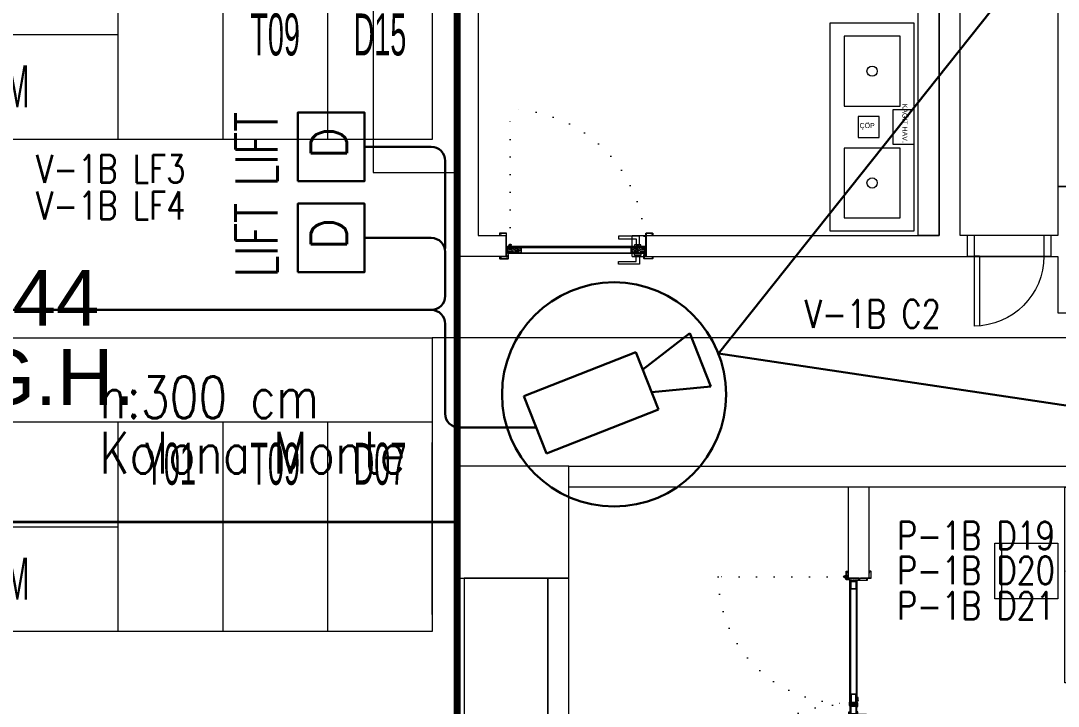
# Model space of a CAD drawing. Header units: metres. Extents: x -13621 to 152406, y -16073 to 22221.
# Drawn here: x 59348 to 60090, y 2308 to 2799 of the extents above; entities that cross this region are included whole.
import ezdxf
from ezdxf.enums import TextEntityAlignment as Align

# ---------------------------------------------------------------- set-up
doc = ezdxf.new("R2010")
doc.units = ezdxf.units.M
doc.header["$LTSCALE"] = 100
doc.header["$MEASUREMENT"] = 0
for name, pattern in [('DOT2', [0.125, 0, -0.125]), ('DOT5', [0.75, 0, -0.75]), ('HIDDEN', [0.375, 0.25, -0.125])]:
    doc.linetypes.add(name, pattern=pattern)
doc.layers.get('0').update_dxf_attribs({"color": 9, "lineweight": 9})
for name, color, linetype, lineweight in [('00', 9, 'Continuous', 9), ('01', 9, 'Continuous', 9), ('05', 9, 'Continuous', 9), ('05S', 9, 'Continuous', 9), ('06B', 9, 'Continuous', 9), ('06C', 9, 'Continuous', 9), ('06C @ 1', 9, 'Continuous', 9), ('06D', 9, 'Continuous', 9), ('09', 9, 'Continuous', 9), ('10', 9, 'Continuous', 9), ('12', 9, 'Continuous', 9), ('20', 9, 'DOT2', 9), ('21_mahal200', 9, 'Continuous', 9), ('Data  Tavan', 170, 'Continuous', 30), ('E-DAHİLİ DOME KAMERA', 7, 'Continuous', 30), ('E-DAHİLİ KAMERA', 7, 'Continuous', 30), ('E-DATA LIFT PRIZI', 7, 'Continuous', 30), ('E-YAZI', 7, 'Continuous', 30), ('TEFRİŞ', 9, 'Continuous', 9), ('YAZI', 7, 'Continuous', 9)]:
    doc.layers.add(name, color=color, linetype=linetype, lineweight=lineweight)
doc.styles.add('Arial', font='arial.ttf', dxfattribs={"height": 2.5})
doc.styles.add('E-YAZI', font='txttw.shx')
doc.styles.add('MuuM_TEXT-STANDART', font='ARIALN.TTF')
doc.dimstyles.new('MuuM_DIM200', dxfattribs={"dimscale": 20, "dimtxt": 2, "dimasz": 1, "dimexe": 1, "dimexo": 1, "dimgap": 1, "dimtad": 1, "dimdec": 1, "dimrnd": 0.5, "dimdsep": 46, "dimtxsty": 'MuuM_TEXT-STANDART', "dimblk": 'ARCHTICK', "dimcen": 0, "dimdle": 0.15, "dimclrd": 256, "dimclre": 256, "dimclrt": 256, "dimadec": 0, "dimazin": 0, "dimtfac": 5, "dimtdec": 1, "dimtix": 1, "dimtmove": 2, "dimatfit": 3, "dimldrblk": 'DOT', "dimfxl": 3, "dimfxlon": 1, "dimtolj": 1, "dimlwd": -1, "dimlwe": -1, "dimarcsym": 0})

# ---------------------------------------------------------------- blocks, each defined once
blk = doc.blocks.new('E-DATA LIFT PRIZI')
at = {"layer": 'E-DATA LIFT PRIZI', "color": 2}
blk.add_line((0, 0), (0, 41.99), dxfattribs=at)
blk.add_lwpolyline([(-24.58, 89.56), (24.58, 89.56), (24.58, 41.99), (-24.58, 41.99)], close=True, dxfattribs=at)
at = {"layer": 'E-DATA LIFT PRIZI', "color": 2, "style": 'E-YAZI', "width": 0.7}
blk.add_text('LIFT', height=30, dxfattribs=at).set_placement((-28.02, 104.21))
at = {"layer": 'E-DATA LIFT PRIZI', "color": 2, "style": 'E-YAZI'}
blk.add_text('D', height=25.6, dxfattribs=at).set_placement((-8.79, 54.59))
blk = doc.blocks.new('100_DAHİLİ DOME KAMERA')
at = {"layer": 'E-DAHİLİ DOME KAMERA', "color": 4}
for p, q in [((-1.936, 0.715), (-1.936, -0.689)), ((0.82, 0.715), (-1.936, 0.715)), ((0.82, -0.689), (0.82, 0.715)), ((0.82, 0.294), (2.131, 0.668)), ((2.131, 0.668), (2.131, -0.643)), ((0.82, -0.268), (2.131, -0.643)), ((-1.936, -0.689), (0.82, -0.689))]:
    blk.add_line(p, q, dxfattribs=at)
at = {"layer": 'E-DAHİLİ DOME KAMERA', "color": 4, "linetype": 'Continuous'}
blk.add_circle((0, 0), 2.566, dxfattribs=at)
at = {"layer": 'E-DAHİLİ KAMERA', "color": 4}
for q in [(13.416, 6.264), (13.416, -6.264)]:
    blk.add_line((2.566, 0), q, dxfattribs=at)
blk = doc.blocks.new('p-kolon_80x80')
blk.add_lwpolyline([(-40, -40), (40, -40), (40, 40), (-40, 40)], close=True)
blk = doc.blocks.new('1.bod.mimari.elk')
at = {"layer": '01'}
blk.add_lwpolyline([(4130, -5950), (4130, -5950), (4130, -5950), (4130, -5400), (4400, -5400), (4400, -5950), (4400, -5950), (4400, -5950), (4440, -5950), (4440, -5350), (4090, -5350), (4090, -5950), (4130, -5950)], dxfattribs=at)
blk.add_blockref('p-kolon_80x80', (3700, -6190), dxfattribs=at)
blk = doc.blocks.new('prf-scr2')
at = {"linetype": 'DOT2', "ltscale": 10}
blk.add_line((0, 0.19), (0, -1.06), dxfattribs=at)
for p, q in [((0.09, -0.24), (-0.09, -0.2)), ((-0.09, -0.24), (0.09, -0.28)), ((0.09, -0.32), (-0.09, -0.28)), ((-0.09, -0.32), (0.09, -0.36)), ((0.09, -0.4), (-0.09, -0.36)), ((-0.09, -0.4), (0.09, -0.44)), ((0.09, -0.48), (-0.09, -0.44)), ((-0.09, -0.48), (0.09, -0.52)), ((0.09, -0.56), (-0.09, -0.52)), ((-0.09, -0.56), (0.09, -0.6)), ((0.09, -0.64), (-0.09, -0.6)), ((-0.09, -0.64), (0.09, -0.68)), ((0.09, -0.72), (-0.09, -0.68)), ((-0.09, -0.72), (0.09, -0.76)), ((0.06, -0.84), (-0.08, -0.76)), ((-0.07, -0.8), (0.06, -0.84)), ((0.09, -0.17), (0, -0.15)), ((0, -0.18), (0.09, -0.2))]:
    blk.add_line(p, q)
blk.add_lwpolyline([(0.23, 0), (-0.23, 0), (-0.23, -0.01), (-0.12, -0.14), (0.12, -0.14), (0.23, -0.01), (0.23, 0)], close=True)
for points in [[(0.23, -0.01), (-0.23, -0.01)], [(-0.09, -0.14), (-0.09, -0.2), (-0.12, -0.22), (-0.12, -0.23), (-0.09, -0.24), (-0.09, -0.28), (-0.12, -0.3), (-0.12, -0.31), (-0.09, -0.32), (-0.09, -0.36), (-0.12, -0.38), (-0.12, -0.39), (-0.09, -0.4), (-0.09, -0.44), (-0.12, -0.46), (-0.12, -0.46), (-0.09, -0.48), (-0.09, -0.52), (-0.12, -0.54), (-0.12, -0.54), (-0.09, -0.56), (-0.09, -0.6), (-0.12, -0.62), (-0.12, -0.62), (-0.09, -0.64), (-0.09, -0.68), (-0.12, -0.69), (-0.12, -0.7), (-0.09, -0.72), (-0.09, -0.73), (-0.08, -0.76), (-0.1, -0.77), (-0.1, -0.78), (-0.07, -0.8), (-0.01, -0.94), (0, -0.95), (0.01, -0.94), (0.08, -0.76), (0.09, -0.76), (0.12, -0.74), (0.12, -0.73), (0.09, -0.72), (0.09, -0.68), (0.12, -0.66), (0.12, -0.66), (0.09, -0.64), (0.09, -0.6), (0.12, -0.58), (0.12, -0.58), (0.09, -0.56), (0.09, -0.52), (0.12, -0.5), (0.12, -0.5), (0.09, -0.48), (0.09, -0.44), (0.12, -0.43), (0.12, -0.42), (0.09, -0.4), (0.09, -0.36), (0.12, -0.35), (0.12, -0.34), (0.09, -0.32), (0.09, -0.28), (0.12, -0.27), (0.12, -0.26), (0.09, -0.24), (0.09, -0.2), (0.12, -0.19), (0.12, -0.18), (0.09, -0.17), (0.09, -0.14)]]:
    blk.add_lwpolyline(points)
blk = doc.blocks.new('gr-p-barel kilitli kapı kolu')
at = {"layer": '05S'}
h = blk.add_hatch(color=256, dxfattribs=at)
h.paths.add_polyline_path([(1.3, 0.8), (-1.3, 0.8), (-1.3, 0.7), (1.3, 0.7)])
h.paths.add_polyline_path([(2.75, 0.7), (-2.75, 0.7), (-2.75, 0), (2.75, 0)])
h.paths.add_polyline_path([(-11.7, 4.9), (-11.7, 6.7), (0.9, 6.7), (0.9, 0.8), (-0.9, 0.8), (-0.9, 4.9)])
at = {"flags": 128}
for points in [[(-0.9, 0.8), (-0.9, 4.9), (-11.7, 4.9), (-11.7, 6.7), (0.9, 6.7), (0.9, 0.8)], [(-0.8, 5), (0.8, 6.6)]]:
    blk.add_lwpolyline(points, dxfattribs=at)
blk.add_lwpolyline([(-2.75, 0), (-2.75, 0.7), (2.75, 0.7), (2.75, 0)])
blk.add_lwpolyline([(-1.3, 0.7), (1.3, 0.7), (1.3, 0.8), (-1.3, 0.8)], close=True)
blk = doc.blocks.new('p-de-02')
at = {"layer": '06C'}
blk.add_lwpolyline([(106.3, -16.61, 1), (106.3, -15.81), (104.3, -15.81), (104.3, -16.61), (106.41, -16.61)], format="xyb", dxfattribs=at)
blk.add_arc((106.3, -16.21), 0.5, 233.1301, 126.8699, dxfattribs=at)
at = {"layer": '09'}
for p, q in [((108.1, -16.71), (108.1, -16.55)), ((108.2, -16.71), (108.2, -16.55)), ((108.3, -16.55), (108.3, -16.71)), ((108.4, -16.71), (108.4, -16.55)), ((108.5, -16.55), (108.5, -16.71)), ((108.6, -16.71), (108.6, -16.55)), ((108.7, -16.55), (108.7, -16.71)), ((108.8, -16.55), (108.8, -16.71)), ((109.3, -21.85), (109.3, -21.7)), ((109.4, -21.7), (109.4, -21.85)), ((109.5, -21.85), (109.5, -21.7)), ((109.6, -21.7), (109.6, -21.85)), ((109.7, -21.85), (109.7, -21.7)), ((109.8, -21.7), (109.8, -21.85)), ((109.9, -21.85), (109.9, -21.7)), ((110, -21.85), (110, -21.7))]:
    blk.add_line(p, q, dxfattribs=at)
at = {"layer": '10'}
for points in [[(14.2, -6.8, -0.414214), (14.3, -6.7), (18.7, -6.7, -0.414214), (18.8, -6.8), (18.8, -14.1), (19, -14.1), (19, -6.8, 0.414214), (18.7, -6.5), (14.3, -6.5, 0.414214), (14, -6.8), (14, -7.7, 0.414214), (14.3, -8), (15.4, -8), (15.4, -7.8), (14.3, -7.8, -0.414214), (14.2, -7.7)], [(203.4, -6.8, 0.414214), (203.3, -6.7), (198.9, -6.7, 0.414214), (198.8, -6.8), (198.8, -14.1), (198.6, -14.1), (198.6, -6.8, -0.414214), (198.9, -6.5), (203.3, -6.5, -0.414214), (203.6, -6.8), (203.6, -7.7, -0.414214), (203.3, -8), (202.2, -8), (202.2, -7.8), (203.3, -7.8, 0.414214), (203.4, -7.7)], [(19, -9.7, -0.414214), (19.3, -9.4), (20.3, -9.4, -0.414214), (20.6, -9.7), (20.6, -16.1, -0.414214), (20.3, -16.4, -0.414214), (20, -16.1), (20, -15.2), (19, -15.2), (19, -24.2, -0.414214), (18.7, -24.5), (14.3, -24.5, -0.414214), (14, -24.2), (14, -23.3, -0.414214), (14.3, -23), (15.4, -23), (15.4, -23.2), (14.3, -23.2, 0.414214), (14.2, -23.3), (14.2, -24.2, 0.414214), (14.3, -24.3), (18.7, -24.3, 0.414214), (18.8, -24.2), (18.8, -15), (20.2, -15), (20.2, -16.1, 0.414214), (20.3, -16.2, 0.414214), (20.4, -16.1), (20.4, -9.7, 0.414214), (20.3, -9.6), (19.3, -9.6, 0.414214), (19.2, -9.7), (19.2, -10.6), (19, -10.6)], [(198.6, -9.7, 0.414214), (198.3, -9.4), (197.3, -9.4, 0.414214), (197, -9.7), (197, -16.1, 0.414214), (197.3, -16.4, 0.414214), (197.6, -16.1), (197.6, -15.2), (198.6, -15.2), (198.6, -24.2, 0.414214), (198.9, -24.5), (203.3, -24.5, 0.414214), (203.6, -24.2), (203.6, -23.3, 0.414214), (203.3, -23), (202.2, -23), (202.2, -23.2), (203.3, -23.2, -0.414214), (203.4, -23.3), (203.4, -24.2, -0.414214), (203.3, -24.3), (198.9, -24.3, -0.414214), (198.8, -24.2), (198.8, -15), (197.4, -15), (197.4, -16.1, -0.414214), (197.3, -16.2, -0.414214), (197.2, -16.1), (197.2, -9.7, -0.414214), (197.3, -9.6), (198.3, -9.6, -0.414214), (198.4, -9.7), (198.4, -10.6), (198.6, -10.6)], [(18.42, -25.01), (19.8, -24.37), (19.8, -21.5), (20, -21.5), (20, -24.5), (18.53, -25.18, -14.796002)], [(199.18, -25.01), (197.8, -24.37), (197.8, -21.5), (197.6, -21.5), (197.6, -24.5), (199.07, -25.18, 14.796002)]]:
    blk.add_lwpolyline(points, format="xyb", close=True, dxfattribs=at)
for points in [[(108.2, -20.05), (108.2, -18.05), (108.5, -18.05), (108.5, -17.01), (20.3, -17.01), (20.3, -18.05), (20.6, -18.05), (20.6, -20.05), (20.3, -20.05), (20.3, -18.35), (20, -18.35), (20, -16.71), (108.8, -16.71), (108.8, -18.35), (108.5, -18.35), (108.5, -20.05)], [(108.2, -18.05), (108.2, -20.05), (108.8, -20.05), (108.8, -21.7), (20, -21.7), (20, -20.05), (20.6, -20.05), (20.6, -18.05), (20.9, -18.05), (20.9, -20.35), (20.3, -20.35), (20.3, -21.4), (108.5, -21.4), (108.5, -20.35), (107.9, -20.35), (107.9, -18.05), (108.2, -18.05)], [(109.9, -20.05), (109.9, -18.05), (109.6, -18.05), (109.6, -17.01), (197.3, -17.01), (197.3, -18.05), (197, -18.05), (197, -20.05), (197.3, -20.05), (197.3, -18.35), (197.6, -18.35), (197.6, -16.71), (109.3, -16.71), (109.3, -18.35), (109.6, -18.35), (109.6, -20.05)], [(109.9, -18.05), (109.9, -20.05), (109.3, -20.05), (109.3, -21.7), (197.6, -21.7), (197.6, -20.05), (197, -20.05), (197, -18.05), (196.7, -18.05), (196.7, -20.35), (197.3, -20.35), (197.3, -21.4), (109.6, -21.4), (109.6, -20.35), (110.2, -20.35), (110.2, -18.05), (109.9, -18.05)]]:
    blk.add_lwpolyline(points, dxfattribs=at)
for points in [[(20.9, -17.2), (26.9, -17.2), (26.9, -21.2), (20.9, -21.2)], [(21.2, -17.5), (26.6, -17.5), (26.6, -20.9), (21.2, -20.9)], [(107.9, -17.2), (101.9, -17.2), (101.9, -21.2), (107.9, -21.2)], [(107.6, -17.5), (102.2, -17.5), (102.2, -20.9), (107.6, -20.9)], [(108.1, -22.35), (110, -22.35), (110, -21.85), (108.1, -21.85), (107.5, -21.85), (107.5, -22.35)], [(110, -16.05), (108.1, -16.05), (108.1, -16.55), (110.6, -16.55), (110.6, -16.55), (110.6, -16.05)], [(110.2, -17.2), (116.2, -17.2), (116.2, -21.2), (110.2, -21.2)], [(110.5, -17.5), (115.9, -17.5), (115.9, -20.9), (110.5, -20.9)], [(196.7, -17.2), (192.7, -17.2), (192.7, -21.2), (196.7, -21.2)], [(196.4, -17.5), (193, -17.5), (193, -20.9), (196.4, -20.9)]]:
    blk.add_lwpolyline(points, close=True, dxfattribs=at)
for centre in [(17.85, -25.5), (199.75, -25.5)]:
    blk.add_circle(centre, 0.55, dxfattribs=at)
at = {"layer": '20'}
for p, q in [((17.85, -25.5), (17.85, -116.03)), ((199.75, -25.5), (199.75, -116.03))]:
    blk.add_line(p, q, dxfattribs=at)
at = {"layer": '20', "linetype": 'HIDDEN'}
for points in [[(18.6, -24.3), (18.6, -23), (17.1, -23), (17.1, -24.3)], [(18.4, -24.99), (18.4, -23.2), (17.3, -23.2), (17.3, -24.99)], [(199, -24.3), (199, -23), (200.5, -23), (200.5, -24.3)], [(199.2, -24.99), (199.2, -23.2), (200.3, -23.2), (200.3, -24.99)]]:
    blk.add_lwpolyline(points, dxfattribs=at)
at = {"layer": '20'}
for centre, start, end in [((17.85, -25.5), 270, 2.4057), ((199.75, -25.5), 177.5943, 270)]:
    blk.add_arc(centre, 90.53, start, end, dxfattribs=at)
at = {"layer": '06B', "xscale": -1}
blk.add_blockref('gr-p-barel kilitli kapı kolu', (117.3, -16.69), dxfattribs=at)
at = {"layer": '06B', "rotation": 180}
blk.add_blockref('gr-p-barel kilitli kapı kolu', (117.3, -21.71), dxfattribs=at)
at = {"layer": '10', "xscale": -1, "rotation": 90}
for p in [(20.3, -19.2), (109.6, -19.2)]:
    blk.add_blockref('prf-scr2', p, dxfattribs=at)
at = {"layer": '10', "rotation": 270}
for p in [(108.5, -19.2), (197.3, -19.2)]:
    blk.add_blockref('prf-scr2', p, dxfattribs=at)
blk = doc.blocks.new('p-birim')
blk.add_lwpolyline([(0, 0), (1, 0), (1, 1), (0, 1)], close=True)
blk = doc.blocks.new('p-işyeri')
at = {"color": 0, "const_width": 2}
blk.add_lwpolyline([(200, 0), (200, 700), (-200, 700), (-200, 0)], close=True, dxfattribs=at)
blk = doc.blocks.new('p-kapı kolu')
for points in [[(2.2, 0), (2.2, -1.25), (-2.2, -1.25), (-2.2, 0), (2.2, 0)], [(1.225, -1.25), (1.225, -7.5), (-13.775, -7.5), (-13.775, -5.625), (-1.025, -5.625), (-1.025, -5.625), (-1.025, -1.25), (1.225, -1.25)]]:
    blk.add_lwpolyline(points)
blk = doc.blocks.new('K-AH-01')
at = {"layer": '09'}
h = blk.add_hatch(dxfattribs=at)
h.set_pattern_fill('LOGEND', color=256, scale=10, style=0)
h.set_pattern_definition([(7e-15, (-3944.073, -2726.897), (10, 10), [3, -7]), (7e-15, (-3944.073, -2726.397), (10, 10), [3, -7]), (7e-15, (-3943.573, -2725.397), (10, 10), [2, -8]), (7e-15, (-3943.073, -2724.397), (10, 10), [1.5, -8.5]), (7e-15, (-3943.073, -2723.397), (10, 10), [1, -9]), (7e-15, (-3945.573, -2722.397), (10, 10), [0.5, -2.5, 0.5, -6.5]), (7e-15, (-3944.073, -2721.897), (10, 10), [0.5, -4, 1.5, -4]), (7e-15, (-3942.073, -2721.397), (10, 10), [0.5, -0.5, 0.5, -8.5]), (7e-15, (-3942.573, -2720.897), (10, 10), [0.5, -9.5]), (7e-15, (-3943.073, -2719.897), (10, 10), [1.5, -8.5]), (7e-15, (-3943.073, -2718.897), (10, 10), [2, -8]), (7e-15, (-3943.573, -2717.897), (10, 10), [2.5, -3, 0.5, -4]), (90, (-3947.573, -2723.897), (-10, 10), [0.5, -1, 2.5, -6]), (90, (-3947.073, -2722.897), (-10, 10), [0.5, -0.5, 1.5, -7.5]), (90, (-3946.573, -2718.897), (-10, 10), [1, -9]), (90, (-3946.073, -2722.897), (-10, 10), [2, -3, 0.5, -4.5]), (90, (-3945.573, -2717.397), (-10, 10), [0.5, -9.5]), (90, (-3945.073, -2722.397), (-10, 10), [1.5, -8.5]), (90, (-3944.073, -2721.897), (-10, 10), [1, -9]), (90, (-3943.073, -2721.897), (-10, 10), [0.5, -1.5, 1.5, -6.5]), (90, (-3942.573, -2721.397), (-10, 10), [0.5, -9.5]), (90, (-3942.073, -2723.397), (-10, 10), [1.4, -8.6]), (90, (-3941.573, -2725.397), (-10, 10), [1, -9]), (90, (-3940.573, -2721.397), (-10, 10), [0.5, -9.5]), (90, (-3939.573, -2721.897), (-10, 10), [1.5, -8.5]), (90, (-3938.573, -2721.897), (-10, 10), [1.5, -8.5]), (45, (-3940.073, -2725.8966), (1e-15, 10), [0.7071, -0.7071, 0.7071, -12.020836]), (45, (-3942.073, -2723.3966), (1e-15, 10), [1.4142, -12.727936]), (45, (-3946.073, -2718.3966), (1e-15, 10), [1.4142, -12.727936]), (45, (-3944.073, -2720.8966), (1e-15, 10), [1.4142, -12.727936]), (45, (-3943.573, -2722.8966), (1e-15, 10), [1.4142, -12.727936]), (45, (-3940.573, -2724.8966), (1e-15, 10), [1.4142, -12.727936]), (45, (-3941.573, -2724.3966), (1e-15, 10), [2.12132, -12.020816]), (45, (-3944.573, -2719.8966), (1e-15, 10), [0.7071, -13.435036]), (45, (-3945.073, -2718.8966), (1e-15, 10), [0.7071, -13.435036]), (45, (-3941.073, -2718.8966), (1e-15, 10), [0.7071, -13.435036]), (45, (-3945.073, -2723.8966), (1e-15, 10), [0.7071, -13.435036]), (45, (-3939.573, -2720.3966), (1e-15, 10), [0.7071, -13.435036]), (45, (-3943.073, -2721.3966), (1e-15, 10), [0.7071, -13.435036]), (45, (-3942.073, -2720.3966), (1e-15, 10), [0.7071, -13.435036]), (135, (-3942.573, -2722.3966), (-10, 1e-15), [0.7071, -0.7071, 2.12132, -10.606616]), (135, (-3941.073, -2722.3966), (-10, 1e-15), [0.7071, -13.435036]), (135, (-3941.073, -2725.8966), (-10, 1e-15), [0.7071, -13.435036]), (135, (-3943.073, -2723.3966), (-10, 1e-15), [0.7071, -13.435036]), (135, (-3941.573, -2721.3966), (-10, 1e-15), [0.7071, -13.435036]), (135, (-3944.073, -2723.8966), (-10, 1e-15), [0.7071, -13.435036]), (135, (-3940.073, -2723.8966), (-10, 1e-15), [0.7071, -13.435036]), (135, (-3947.073, -2726.8966), (-10, 1e-15), [0.7071, -13.435036]), (135, (-3946.573, -2726.3966), (-10, 1e-15), [1.4142, -12.727936]), (135, (-3946.073, -2725.8966), (-10, 1e-15), [1.4142, -12.727936]), (135, (-3945.073, -2725.8966), (-10, 1e-15), [1.4142, -12.727936]), (135, (-3944.573, -2724.8966), (-10, 1e-15), [1.4142, -12.727936]), (135, (-3940.573, -2720.8966), (-10, 1e-15), [1.4142, -12.727936]), (135, (-3938.573, -2725.8966), (-10, 1e-15), [1.4142, -12.727936]), (135, (-3938.073, -2717.8966), (-10, 1e-15), [1.4142, -12.727936]), (135, (-3938.073, -2718.8966), (-10, 1e-15), [1.4142, -12.727936]), (135, (-3939.073, -2719.3966), (-10, 1e-15), [1.4142, -12.727936]), (135, (-3946.073, -2719.3966), (-10, 1e-15), [2.12132, -12.020816]), (135, (-3939.573, -2720.3966), (-10, 1e-15), [2.12132, -12.020816]), (26.56505, (-3945.0727, -2717.3966), (10, 4e-09), [1.118, -21.24268]), (26.56505, (-3945.0727, -2722.3966), (10, 4e-09), [1.118, -21.24268]), (26.56505, (-3944.0727, -2719.3966), (10, 4e-09), [1.118, -21.24268]), (26.56505, (-3941.0727, -2726.3966), (10, 4e-09), [1.118, -21.24268]), (26.56505, (-3941.5727, -2725.3966), (10, 4e-09), [1.118, -21.24268]), (26.56505, (-3944.5727, -2723.3966), (10, 4e-09), [1.118, -21.24268]), (26.56505, (-3944.5727, -2718.3966), (10, 4e-09), [1.118, -21.24268]), (26.56505, (-3941.5727, -2721.3966), (10, 4e-09), [2.236, -20.12468]), (63.43495, (-3941.5727, -2719.8966), (5e-10, 10), [1.118, -21.24268]), (63.43495, (-3940.0727, -2722.8966), (5e-10, 10), [1.118, -21.24268]), (63.43495, (-3945.0727, -2720.8966), (5e-10, 10), [1.118, -21.24268]), (63.43495, (-3947.0727, -2720.3966), (5e-10, 10), [1.118, -21.24268]), (63.43495, (-3941.0727, -2722.3966), (5e-10, 10), [1.118, -21.24268]), (63.43495, (-3942.0727, -2722.3966), (5e-10, 10), [1.118, -21.24268]), (63.43495, (-3946.0727, -2720.8966), (5e-10, 10), [2.236, -20.12468]), (63.43495, (-3938.5727, -2724.3966), (5e-10, 10), [2.236, -20.12468]), (63.43495, (-3939.5727, -2723.8966), (5e-10, 10), [2.236, -20.12468]), (116.56505, (-3947.5727, -2725.3966), (-4e-09, 10), [1.118, -21.24268]), (116.56505, (-3947.5727, -2719.8966), (-4e-09, 10), [1.118, -21.24268]), (116.56505, (-3945.5727, -2726.8966), (-4e-09, 10), [1.118, -21.24268]), (116.56505, (-3946.5727, -2717.8966), (-4e-09, 10), [1.118, -21.24268]), (116.56505, (-3945.5727, -2723.8966), (-4e-09, 10), [1.118, -21.24268]), (116.56505, (-3943.5727, -2722.8966), (-4e-09, 10), [1.118, -21.24268]), (116.56505, (-3942.5727, -2720.8966), (-4e-09, 10), [1.118, -21.24268]), (116.56505, (-3947.0727, -2724.8966), (3.2e-06, 10.0000016), [1.118, -21.24268]), (116.56505, (-3944.5727, -2723.3966), (-4e-09, 10), [1.118, -21.24268]), (116.56505, (-3941.5727, -2724.3966), (-4e-09, 10), [1.118, -21.24268]), (116.56505, (-3940.5727, -2723.3966), (-4e-09, 10), [1.118, -21.24268]), (116.56505, (-3938.5727, -2720.3966), (-4e-09, 10), [1.118, -21.24268]), (116.56505, (-3946.0727, -2717.3966), (-4e-09, 10), [1.118, -21.24268]), (116.56505, (-3947.5727, -2717.8966), (-4e-09, 10), [2.236, -20.12468]), (116.56505, (-3946.0727, -2724.8966), (-4e-09, 10), [2.236, -20.12468]), (153.43495, (-3947.5727, -2726.3966), (-10, 5e-10), [1.118, -21.24268]), (153.43495, (-3939.0727, -2726.8966), (-10, 5e-10), [1.118, -21.24268]), (153.43495, (-3939.5727, -2721.8966), (-10, 5e-10), [1.118, -21.24268]), (153.43495, (-3943.5727, -2725.3966), (-10, 5e-10), [1.118, -21.24268]), (153.43495, (-3944.0727, -2726.3966), (-10, 5e-10), [1.118, -21.24268]), (153.43495, (-3943.0727, -2724.3966), (-10, 5e-10), [1.118, -21.24268]), (153.43495, (-3940.0727, -2718.3966), (-10, 5e-10), [1.118, -21.24268]), (153.43495, (-3939.0727, -2717.8966), (-10, 5e-10), [2.236, -20.12468])])
h.paths.add_polyline_path([(10.77, 6.46), (10.77, 2.46), (0.77, 2.46), (0.77, 6.46)])
h = blk.add_hatch(dxfattribs=at)
h.set_pattern_fill('LOGEND', color=256, scale=10, style=0)
h.set_pattern_definition([(7e-15, (-3938.781, -2726.897), (10, 10), [3, -7]), (7e-15, (-3938.781, -2726.397), (10, 10), [3, -7]), (7e-15, (-3938.281, -2725.397), (10, 10), [2, -8]), (7e-15, (-3937.781, -2724.397), (10, 10), [1.5, -8.5]), (7e-15, (-3937.781, -2723.397), (10, 10), [1, -9]), (7e-15, (-3940.281, -2722.397), (10, 10), [0.5, -2.5, 0.5, -6.5]), (7e-15, (-3938.781, -2721.897), (10, 10), [0.5, -4, 1.5, -4]), (7e-15, (-3936.781, -2721.397), (10, 10), [0.5, -0.5, 0.5, -8.5]), (7e-15, (-3937.281, -2720.897), (10, 10), [0.5, -9.5]), (7e-15, (-3937.781, -2719.897), (10, 10), [1.5, -8.5]), (7e-15, (-3937.781, -2718.897), (10, 10), [2, -8]), (7e-15, (-3938.281, -2717.897), (10, 10), [2.5, -3, 0.5, -4]), (90, (-3942.281, -2723.897), (-10, 10), [0.5, -1, 2.5, -6]), (90, (-3941.781, -2722.897), (-10, 10), [0.5, -0.5, 1.5, -7.5]), (90, (-3941.281, -2718.897), (-10, 10), [1, -9]), (90, (-3940.781, -2722.897), (-10, 10), [2, -3, 0.5, -4.5]), (90, (-3940.281, -2717.397), (-10, 10), [0.5, -9.5]), (90, (-3939.781, -2722.397), (-10, 10), [1.5, -8.5]), (90, (-3938.781, -2721.897), (-10, 10), [1, -9]), (90, (-3937.781, -2721.897), (-10, 10), [0.5, -1.5, 1.5, -6.5]), (90, (-3937.281, -2721.397), (-10, 10), [0.5, -9.5]), (90, (-3936.781, -2723.397), (-10, 10), [1.4, -8.6]), (90, (-3936.281, -2725.397), (-10, 10), [1, -9]), (90, (-3935.281, -2721.397), (-10, 10), [0.5, -9.5]), (90, (-3934.281, -2721.897), (-10, 10), [1.5, -8.5]), (90, (-3933.281, -2721.897), (-10, 10), [1.5, -8.5]), (45, (-3934.781, -2725.8966), (1e-15, 10), [0.7071, -0.7071, 0.7071, -12.020836]), (45, (-3936.781, -2723.3966), (1e-15, 10), [1.4142, -12.727936]), (45, (-3940.781, -2718.3966), (1e-15, 10), [1.4142, -12.727936]), (45, (-3938.781, -2720.8966), (1e-15, 10), [1.4142, -12.727936]), (45, (-3938.281, -2722.8966), (1e-15, 10), [1.4142, -12.727936]), (45, (-3935.281, -2724.8966), (1e-15, 10), [1.4142, -12.727936]), (45, (-3936.281, -2724.3966), (1e-15, 10), [2.12132, -12.020816]), (45, (-3939.281, -2719.8966), (1e-15, 10), [0.7071, -13.435036]), (45, (-3939.781, -2718.8966), (1e-15, 10), [0.7071, -13.435036]), (45, (-3935.781, -2718.8966), (1e-15, 10), [0.7071, -13.435036]), (45, (-3939.781, -2723.8966), (1e-15, 10), [0.7071, -13.435036]), (45, (-3934.281, -2720.3966), (1e-15, 10), [0.7071, -13.435036]), (45, (-3937.781, -2721.3966), (1e-15, 10), [0.7071, -13.435036]), (45, (-3936.781, -2720.3966), (1e-15, 10), [0.7071, -13.435036]), (135, (-3937.281, -2722.3966), (-10, 1e-15), [0.7071, -0.7071, 2.12132, -10.606616]), (135, (-3935.781, -2722.3966), (-10, 1e-15), [0.7071, -13.435036]), (135, (-3935.781, -2725.8966), (-10, 1e-15), [0.7071, -13.435036]), (135, (-3937.781, -2723.3966), (-10, 1e-15), [0.7071, -13.435036]), (135, (-3936.281, -2721.3966), (-10, 1e-15), [0.7071, -13.435036]), (135, (-3938.781, -2723.8966), (-10, 1e-15), [0.7071, -13.435036]), (135, (-3934.781, -2723.8966), (-10, 1e-15), [0.7071, -13.435036]), (135, (-3941.781, -2726.8966), (-10, 1e-15), [0.7071, -13.435036]), (135, (-3941.281, -2726.3966), (-10, 1e-15), [1.4142, -12.727936]), (135, (-3940.781, -2725.8966), (-10, 1e-15), [1.4142, -12.727936]), (135, (-3939.781, -2725.8966), (-10, 1e-15), [1.4142, -12.727936]), (135, (-3939.281, -2724.8966), (-10, 1e-15), [1.4142, -12.727936]), (135, (-3935.281, -2720.8966), (-10, 1e-15), [1.4142, -12.727936]), (135, (-3933.281, -2725.8966), (-10, 1e-15), [1.4142, -12.727936]), (135, (-3932.781, -2717.8966), (-10, 1e-15), [1.4142, -12.727936]), (135, (-3932.781, -2718.8966), (-10, 1e-15), [1.4142, -12.727936]), (135, (-3933.781, -2719.3966), (-10, 1e-15), [1.4142, -12.727936]), (135, (-3940.781, -2719.3966), (-10, 1e-15), [2.12132, -12.020816]), (135, (-3934.281, -2720.3966), (-10, 1e-15), [2.12132, -12.020816]), (26.56505, (-3939.7813, -2717.3966), (10, 4e-09), [1.118, -21.24268]), (26.56505, (-3939.7813, -2722.3966), (10, 4e-09), [1.118, -21.24268]), (26.56505, (-3938.7813, -2719.3966), (10, 4e-09), [1.118, -21.24268]), (26.56505, (-3935.7813, -2726.3966), (10, 4e-09), [1.118, -21.24268]), (26.56505, (-3936.2813, -2725.3966), (10, 4e-09), [1.118, -21.24268]), (26.56505, (-3939.2813, -2723.3966), (10, 4e-09), [1.118, -21.24268]), (26.56505, (-3939.2813, -2718.3966), (10, 4e-09), [1.118, -21.24268]), (26.56505, (-3936.2813, -2721.3966), (10, 4e-09), [2.236, -20.12468]), (63.43495, (-3936.2813, -2719.8966), (5e-10, 10), [1.118, -21.24268]), (63.43495, (-3934.7813, -2722.8966), (5e-10, 10), [1.118, -21.24268]), (63.43495, (-3939.7813, -2720.8966), (5e-10, 10), [1.118, -21.24268]), (63.43495, (-3941.7813, -2720.3966), (5e-10, 10), [1.118, -21.24268]), (63.43495, (-3935.7813, -2722.3966), (5e-10, 10), [1.118, -21.24268]), (63.43495, (-3936.7813, -2722.3966), (5e-10, 10), [1.118, -21.24268]), (63.43495, (-3940.7813, -2720.8966), (5e-10, 10), [2.236, -20.12468]), (63.43495, (-3933.2813, -2724.3966), (5e-10, 10), [2.236, -20.12468]), (63.43495, (-3934.2813, -2723.8966), (5e-10, 10), [2.236, -20.12468]), (116.56505, (-3942.2813, -2725.3966), (-4e-09, 10), [1.118, -21.24268]), (116.56505, (-3942.2813, -2719.8966), (-4e-09, 10), [1.118, -21.24268]), (116.56505, (-3940.2813, -2726.8966), (-4e-09, 10), [1.118, -21.24268]), (116.56505, (-3941.2813, -2717.8966), (-4e-09, 10), [1.118, -21.24268]), (116.56505, (-3940.2813, -2723.8966), (-4e-09, 10), [1.118, -21.24268]), (116.56505, (-3938.2813, -2722.8966), (-4e-09, 10), [1.118, -21.24268]), (116.56505, (-3937.2813, -2720.8966), (-4e-09, 10), [1.118, -21.24268]), (116.56505, (-3941.7813, -2724.8966), (3.2e-06, 10.0000016), [1.118, -21.24268]), (116.56505, (-3939.2813, -2723.3966), (-4e-09, 10), [1.118, -21.24268]), (116.56505, (-3936.2813, -2724.3966), (-4e-09, 10), [1.118, -21.24268]), (116.56505, (-3935.2813, -2723.3966), (-4e-09, 10), [1.118, -21.24268]), (116.56505, (-3933.2813, -2720.3966), (-4e-09, 10), [1.118, -21.24268]), (116.56505, (-3940.7813, -2717.3966), (-4e-09, 10), [1.118, -21.24268]), (116.56505, (-3942.2813, -2717.8966), (-4e-09, 10), [2.236, -20.12468]), (116.56505, (-3940.7813, -2724.8966), (-4e-09, 10), [2.236, -20.12468]), (153.43495, (-3942.2813, -2726.3966), (-10, 5e-10), [1.118, -21.24268]), (153.43495, (-3933.7813, -2726.8966), (-10, 5e-10), [1.118, -21.24268]), (153.43495, (-3934.2813, -2721.8966), (-10, 5e-10), [1.118, -21.24268]), (153.43495, (-3938.2813, -2725.3966), (-10, 5e-10), [1.118, -21.24268]), (153.43495, (-3938.7813, -2726.3966), (-10, 5e-10), [1.118, -21.24268]), (153.43495, (-3937.7813, -2724.3966), (-10, 5e-10), [1.118, -21.24268]), (153.43495, (-3934.7813, -2718.3966), (-10, 5e-10), [1.118, -21.24268]), (153.43495, (-3933.7813, -2717.8966), (-10, 5e-10), [2.236, -20.12468])])
h.paths.add_polyline_path([(89.06, 2.47), (89.06, 6.46), (99.06, 6.47), (99.06, 2.47)])
at = {"layer": '10'}
for points in [[(-0.44, -1.7), (1.3, -1.7, 0.414214), (1.6, -1.4), (1.6, 1.1, 0.414214), (1.3, 1.4, 0.414214), (1, 1.1), (1, 0.2), (0.2, 0.2), (0.2, 16.4, 0.414214), (-0.1, 16.7), (-4.6, 16.7, 0.414214), (-4.9, 16.4), (-4.9, 15.3, 0.414214), (-4.6, 15), (-3.5, 15), (-3.5, 15.2), (-4.6, 15.2, -0.414214), (-4.7, 15.3), (-4.7, 16.4, -0.414214), (-4.6, 16.5), (-0.2, 16.5), (-0.1, 16.5, -0.414214), (0, 16.4), (0, 0), (1.2, 0), (1.2, 1.1, -0.414214), (1.3, 1.2, -0.414214), (1.4, 1.1), (1.4, -1.4, -0.414214), (1.3, -1.5), (-0.44, -1.5), (-4.6, -1.5, -0.414214), (-4.7, -1.4), (-4.7, -0.3, -0.414214), (-4.6, -0.2), (-3.5, -0.2), (-3.5, 0), (-4.6, 0, 0.414214), (-4.9, -0.3), (-4.9, -1.4, 0.414214), (-4.6, -1.7)], [(100.44, -1.7), (98.7, -1.7, -0.414214), (98.4, -1.4), (98.4, 1.1, -0.414214), (98.7, 1.4, -0.414214), (99, 1.1), (99, 0.2), (99.8, 0.2), (99.8, 16.4, -0.414214), (100.1, 16.7), (104.6, 16.7, -0.414214), (104.9, 16.4), (104.9, 15.3, -0.414214), (104.6, 15), (103.5, 15), (103.5, 15.2), (104.6, 15.2, 0.414214), (104.7, 15.3), (104.7, 16.4, 0.414214), (104.6, 16.5), (100.2, 16.5), (100.1, 16.5, 0.414214), (100, 16.4), (100, 0), (98.8, 0), (98.8, 1.1, 0.414214), (98.7, 1.2, 0.414214), (98.6, 1.1), (98.6, -1.4, 0.414214), (98.7, -1.5), (100.44, -1.5), (104.6, -1.5, 0.414214), (104.7, -1.4), (104.7, -0.3, 0.414214), (104.6, -0.2), (103.5, -0.2), (103.5, 0), (104.6, 0, -0.414214), (104.9, -0.3), (104.9, -1.4, -0.414214), (104.6, -1.7)], [(2.15, 7.6), (0.77, 6.96), (0.77, 4.09), (0.57, 4.09), (0.57, 7.09), (2.04, 7.77, -14.796002)]]:
    blk.add_lwpolyline(points, format="xyb", close=True, dxfattribs=at)
blk.add_circle((2.72, 8.09), 0.55, dxfattribs=at)
at = {"layer": '12'}
for points in [[(0.77, 6.46), (99.06, 6.47), (99.06, 6.97), (0.77, 6.96)], [(0.77, 2.46), (10.77, 2.46), (10.77, 6.46), (0.77, 6.46)], [(0.77, 2.46), (99.06, 2.46), (99.06, 1.96), (0.77, 1.96)], [(89.06, 2.46), (99.06, 2.46), (99.06, 6.47), (89.06, 6.47)]]:
    blk.add_lwpolyline(points, close=True, dxfattribs=at)
at = {"layer": '20'}
blk.add_lwpolyline([(2.72, 8.09), (2.72, 105.23)], dxfattribs=at)
at = {"layer": '20', "linetype": 'HIDDEN'}
for points in [[(2.17, 7.58), (2.17, 5.59), (3.27, 5.59), (3.27, 7.58)], [(1.97, 6.89), (1.97, 5.39), (3.47, 5.39), (3.47, 6.89)]]:
    blk.add_lwpolyline(points, dxfattribs=at)
at = {"layer": '20'}
blk.add_arc((0.77, 6.96), 98.29, 357.08416, 88.86324, dxfattribs=at)
at = {"layer": '06C @ 1', "xscale": -1, "rotation": 180}
blk.add_blockref('p-kapı kolu', (94.06, 6.97), dxfattribs=at)
at = {"layer": '06C @ 1'}
blk.add_blockref('p-kapı kolu', (94.06, 1.96), dxfattribs=at)
blk = doc.blocks.new('p-sandalye')
blk.add_line((-45, 20), (-45, -20))
blk.add_lwpolyline([(-5, 20), (-50, 20), (-50, -20), (-5, -20)], close=True)
blk.add_point((0, 0.11))
blk = doc.blocks.new('p-masa_servis')
at = {"linetype": 'DOT5'}
blk.add_lwpolyline([(0, 0), (0, 0)], dxfattribs=at)
blk.add_lwpolyline([(0, 0), (0, -80), (140, -80), (140, 0)], close=True)
for p, rotation in [((60, 0), 270), ((50, -110.11), 2.073722e-10)]:
    blk.add_blockref('p-sandalye', p, dxfattribs=dict(rotation=rotation))
blk = doc.blocks.new('0_roomno2')
blk.add_lwpolyline([(19.375, -10.5), (0, -10.5), (0, 0), (19.375, 0)], close=True)
for points in [[(0, -3), (19.375, -3)], [(8.125, -3), (8.125, -10.5)], [(11.875, -3), (11.875, -10.5)], [(15.625, -3), (15.625, -10.5)], [(0, -6.75), (8.125, -6.75)]]:
    blk.add_lwpolyline(points)
at = {"style": 'MuuM_TEXT-STANDART', "width": 0.6}
blk.add_text('H:', height=1.5, dxfattribs=at).set_placement((0.35, -8.608), align=Align.MIDDLE_LEFT)
at = {"style": 'Arial'}
blk.add_attdef('ODANO', (0, 1.17), '', height=2, dxfattribs=at)
blk.add_attdef('MEKANADI', text='', height=2, dxfattribs=at).set_placement((0.35, -3), align=Align.BOTTOM_LEFT)
at = {"style": 'MuuM_TEXT-STANDART', "width": 0.6}
for tag, p in [('YER01', (10, -4.5)), ('TAVAN01', (13.75, -4.5)), ('DUVAR01', (17.5, -4.5)), ('YER02', (10, -6.75)), ('TAVAN02', (13.75, -6.75)), ('DUVAR02', (17.5, -6.75)), ('YER03', (10, -9)), ('TAVAN03', (13.75, -9)), ('DUVAR03', (17.5, -9))]:
    blk.add_attdef(tag, text='', height=1.5, dxfattribs=at).set_placement(p, align=Align.MIDDLE_CENTER)
for tag, p in [('M2', (0.35, -4.875)), ('TEMIZTAVANYUKSEKLIGI', (1.8, -8.608))]:
    blk.add_attdef(tag, text='', height=1.5, dxfattribs=at).set_placement(p, align=Align.MIDDLE_LEFT)
blk = doc.blocks.new('_ArchTick')
at = {"color": 0, "linetype": 'ByBlock', "const_width": 0.15}
blk.add_lwpolyline([(-0.5, -0.5), (0.5, 0.5)], dxfattribs=at)
blk = doc.blocks.new('_Dot')
at = {"color": 0, "linetype": 'ByBlock', "lineweight": -2}
blk.add_line((-0.5, 0), (-1, 0), dxfattribs=at)
at = {"color": 0, "linetype": 'ByBlock', "const_width": 0.5}
blk.add_lwpolyline([(-0.25, 0, 1), (0.25, 0, 1)], format="xyb", close=True, dxfattribs=at)
blk = doc.blocks.new('rrrrrrrrrrrrrrrrrrrrrrrrrrrrrrrrrrrrrrrrrrr')
at = {"layer": 'TEFRİŞ'}
blk.add_lwpolyline([(30902.52, -1571.49), (30902.52, -1621.49), (30942.52, -1621.49), (30942.52, -1571.49)], close=True, dxfattribs=at)
blk.add_circle((30922.52, -1596.49), 3.65, dxfattribs=at)
blk = doc.blocks.new('ttttttttttttt')
for points in [[(3983.49, -30733.6), (3983.49, -30748.6)], [(3988.49, -30733.6), (3983.49, -30733.6)], [(3988.49, -30733.6), (3988.49, -30748.6)], [(4043.49, -30733.6), (4038.49, -30733.6)], [(4038.49, -30733.6), (4038.49, -30748.6)], [(4043.49, -30733.6), (4043.49, -30748.6)], [(3988.49, -30748.6), (3983.49, -30748.6)], [(4034.49, -30748.6), (3988.49, -30748.6)], [(4034.49, -30748.6), (4034.49, -30798.6)], [(4034.49, -30748.6), (4038.49, -30748.6)], [(4043.49, -30748.6), (4038.49, -30748.6)], [(4038.49, -30748.6), (4038.49, -30798.6)]]:
    blk.add_lwpolyline(points)
blk.add_arc((4038.49, -30748.6), 50, 180, 270)
blk = doc.blocks.new('1.bod.mimari1.elk')
for points in [[(3695.2, -6000), (3695.2, -5985)], [(3785.2, -6000), (3785.2, -5985)]]:
    blk.add_lwpolyline(points)
at = {"layer": '00'}
for points in [[(3695.2, -6000), (3675, -6000), (3675, -6000), (3660, -6000), (3660, -5545), (3675, -5545), (3675, -5580), (4020, -5580)], [(4005, -5595), (3675, -5595), (3675, -5985), (3695.2, -5985)], [(3785.2, -5985), (4005, -5985), (4005, -5595)], [(4005, -5595), (4005, -5985), (3990, -5985), (3990, -5595), (4005, -5595)], [(3785.2, -6000), (4090, -6000), (4090, -6040.29), (4105, -6040.29), (4105, -5950), (4090, -5950), (4090, -5985), (4020, -5985), (4020, -5600), (4090, -5600)], [(3954.87, -6230), (3954.87, -6165), (3939.87, -6165), (3939.87, -6165), (3939.87, -6230), (3954.87, -6230)]]:
    blk.add_lwpolyline(points, dxfattribs=at)
for points in [[(3740, -6150), (4360, -6150), (4360, -6165), (3740, -6165)], [(3740, -6230), (3740, -6230), (3740, -6230), (3725, -6230), (3725, -6950), (3740, -6950), (3740, -6690), (3740, -6690), (3740, -6675), (3740, -6675), (3740, -6230), (3740, -6230)]]:
    blk.add_lwpolyline(points, close=True, dxfattribs=at)
at = {"layer": '20', "ltscale": 2, "const_width": 5}
blk.add_lwpolyline([(4440, -7830), (3660, -7830), (3660, -4550), (4440, -4550)], close=True, dxfattribs=at)
at = {"layer": '21_mahal200'}
blk.add_lwpolyline([(3642.2, -6256.06), (3642.2, -6133.11)], dxfattribs=at)
at = {"layer": 'TEFRİŞ'}
blk.add_lwpolyline([(3987, -5833), (3987, -5982), (3927, -5982), (3927, -5833), (3987, -5833)], dxfattribs=at)
for points in [[(3987, -5895), (3987, -5920), (3972, -5920), (3972, -5895)], [(3947, -5900), (3947, -5915), (3962, -5915), (3962, -5900)]]:
    blk.add_lwpolyline(points, close=True, dxfattribs=at)
for name, p in [('rrrrrrrrrrrrrrrrrrrrrrrrrrrrrrrrrrrrrrrrrrr', (-26965.52, -4271.01)), ('K-AH-01', (3695.2, -6000)), ('rrrrrrrrrrrrrrrrrrrrrrrrrrrrrrrrrrrrrrrrrrr', (-26965.52, -4351.01))]:
    blk.add_blockref(name, p)
at = {"xscale": -1}
blk.add_blockref('ttttttttttttt', (8068.49, 24748.79), dxfattribs=at)
at = {"layer": '05', "xscale": 60.00000000000003}
for p, yscale in [((3600, -5940), 150), ((3665, -6950), 720)]:
    blk.add_blockref('p-birim', p, dxfattribs=dict(at, yscale=yscale))
at = {"layer": '05', "xscale": -1, "rotation": 90}
blk.add_blockref('p-masa_servis', (4094.88, -6165), dxfattribs=at)
at = {"layer": '06D', "color": 89, "linetype": 'HIDDEN', "true_color": 0x2e4d23, "rotation": 90}
for p in [(3660, -5990), (3660, -6390)]:
    blk.add_blockref('p-işyeri', p, dxfattribs=at)
at = {"layer": '10', "rotation": 270}
blk.add_blockref('p-de-02', (3962.88, -6211.2), dxfattribs=at)
at = {"layer": '21_mahal200'}
ref = blk.add_blockref('0_roomno2', (3254.7, -5706.3), dxfattribs=dict(at, xscale=20, yscale=20, zscale=20))
ref.add_attrib('ODANO', 'B1-52', (3254.7, -5697.66), dxfattribs={"layer": '0', "height": 40, "style": 'Arial'})
ref.add_attrib('MEKANADI', 'WC', dxfattribs={"layer": '0', "height": 40, "style": 'Arial'}).set_placement((3261.7, -5766.3), align=Align.BOTTOM_LEFT)
ref.add_attrib('M2', '##### m2', dxfattribs={"layer": '0', "height": 30, "style": 'MuuM_TEXT-STANDART', "width": 0.6}).set_placement((3261.7, -5803.8), align=Align.MIDDLE_LEFT)
ref.add_attrib('TEMIZTAVANYUKSEKLIGI', '2.40 M', dxfattribs={"layer": '0', "height": 30, "style": 'MuuM_TEXT-STANDART', "width": 0.6}).set_placement((3290.7, -5878.46), align=Align.MIDDLE_LEFT)
ref.add_attrib('YER01', 'Y05', dxfattribs={"layer": '0', "height": 30, "style": 'MuuM_TEXT-STANDART', "width": 0.6}).set_placement((3454.7, -5796.3), align=Align.MIDDLE_CENTER)
ref.add_attrib('TAVAN01', 'T01', dxfattribs={"layer": '0', "height": 30, "style": 'MuuM_TEXT-STANDART', "width": 0.6}).set_placement((3529.7, -5796.3), align=Align.MIDDLE_CENTER)
ref.add_attrib('TAVAN02', 'T09', dxfattribs={"layer": '0', "height": 30, "style": 'MuuM_TEXT-STANDART', "width": 0.6}).set_placement((3529.7, -5841.3), align=Align.MIDDLE_CENTER)
ref.add_attrib('DUVAR02', 'D15', dxfattribs={"layer": '0', "height": 30, "style": 'MuuM_TEXT-STANDART', "width": 0.6}).set_placement((3604.7, -5841.3), align=Align.MIDDLE_CENTER)
ref = blk.add_blockref('0_roomno2', (3254.7, -6058.3), dxfattribs=dict(at, xscale=20, yscale=20, zscale=20))
ref.add_attrib('ODANO', 'B1-44', (3254.7, -6049.65), dxfattribs={"layer": '0', "height": 40, "style": 'Arial'})
ref.add_attrib('MEKANADI', 'Y.G.H.', dxfattribs={"layer": '0', "height": 40, "style": 'Arial'}).set_placement((3261.7, -6118.3), align=Align.BOTTOM_LEFT)
ref.add_attrib('M2', '#### m2', dxfattribs={"layer": '0', "height": 30, "style": 'MuuM_TEXT-STANDART', "width": 0.6}).set_placement((3261.7, -6155.8), align=Align.MIDDLE_LEFT)
ref.add_attrib('TEMIZTAVANYUKSEKLIGI', '2.90 M', dxfattribs={"layer": '0', "height": 30, "style": 'MuuM_TEXT-STANDART', "width": 0.6}).set_placement((3290.7, -6230.46), align=Align.MIDDLE_LEFT)
ref.add_attrib('YER01', 'Y01', dxfattribs={"layer": '0', "height": 30, "style": 'MuuM_TEXT-STANDART', "width": 0.6}).set_placement((3454.7, -6148.3), align=Align.MIDDLE_CENTER)
ref.add_attrib('TAVAN01', 'T09', dxfattribs={"layer": '0', "height": 30, "style": 'MuuM_TEXT-STANDART', "width": 0.6}).set_placement((3529.7, -6148.3), align=Align.MIDDLE_CENTER)
ref.add_attrib('DUVAR01', 'D07', dxfattribs={"layer": '0', "height": 30, "style": 'MuuM_TEXT-STANDART', "width": 0.6}).set_placement((3604.7, -6148.3), align=Align.MIDDLE_CENTER)
at = {"layer": 'YAZI', "insert": (3982.35, -5918.77), "char_height": 3.629, "width": 53.2774, "attachment_point": 3, "rotation": 270, "style": 'MuuM_TEXT-STANDART'}
blk.add_mtext('KAĞIT HAV.', dxfattribs=at)
at = {"layer": 'YAZI', "insert": (3958.83, -5904.61), "char_height": 3.629, "width": 53.2774, "attachment_point": 3, "style": 'MuuM_TEXT-STANDART'}
blk.add_mtext('ÇÖP', dxfattribs=at)
at = {"layer": '21_mahal200'}
blk.add_leader([(4255.02, -6058.3), (3642.2, -6058.3)], dimstyle='MuuM_DIM200', override={"dimasz": 1, "dimfxl": 10}, dxfattribs=at)

msp = doc.modelspace()

# ---------------------------------------------------------------- linework, layer by layer
at = {"layer": 'Data  Tavan'}
for p, q in [((59635.57, 2708.33), (59641.44, 2708.33)), ((59651.44, 2698.33), (59651.44, 2635.62)), ((59635.57, 2643.2), (59641.44, 2643.2)), ((59651.44, 2633.2), (59651.44, 2614.07)), ((59651.44, 2623.63), (59651.44, 2601.71)), ((59641.44, 2591.71), (58942.41, 2591.71)), ((59651.44, 2581.71), (59651.44, 2517.6)), ((59716.61, 2507.6), (59661.44, 2507.6))]:
    msp.add_line(p, q, dxfattribs=at)
for centre, start, end in [((59641.44, 2698.33), 0, 90), ((59641.44, 2633.2), 0, 90), ((59641.44, 2601.71), 270, 0), ((59641.44, 2581.71), 0, 90), ((59661.44, 2517.6), 180, 270)]:
    msp.add_arc(centre, 10, start, end, dxfattribs=at)

# ---------------------------------------------------------------- block references
at = {"layer": '06D'}
for name in ['1.bod.mimari.elk', '1.bod.mimari1.elk']:
    msp.add_blockref(name, (56000, 8630), dxfattribs=at)
at = {"layer": 'E-DAHİLİ DOME KAMERA', "xscale": 31.24999999834126, "yscale": 31.24999999834126, "zscale": 31.24999999834126, "rotation": 21.46394174555784}
msp.add_blockref('100_DAHİLİ DOME KAMERA', (59772.33, 2531.28), dxfattribs=at)
at = {"layer": 'E-DATA LIFT PRIZI', "color": 1, "rotation": 89.99999999999999}
for p in [(59635.57, 2708.33), (59635.57, 2643.2)]:
    msp.add_blockref('E-DATA LIFT PRIZI', p, dxfattribs=at)

# ---------------------------------------------------------------- texts
at = {"layer": 'E-YAZI', "color": 6, "style": 'E-YAZI', "width": 0.8}
for s, p in [('V-1B LF3', (59358.53, 2682.65)), ('V-1B LF4', (59358.53, 2656.31)), ('V-1B C2', (59908.76, 2578.83)), ('P-1B D19', (59974.73, 2420.43)), ('P-1B D20', (59974.73, 2395.49)), ('P-1B D21', (59974.73, 2370.21))]:
    msp.add_text(s, height=20, dxfattribs=at).set_placement(p)
at = {"layer": 'E-YAZI', "color": 30, "style": 'E-YAZI', "width": 0.8}
for s, p in [('h:300 cm', (59403.83, 2514.22)), ('Kolona Monte', (59403.83, 2474.62))]:
    msp.add_text(s, height=30, dxfattribs=at).set_placement(p)

doc.saveas('drawing.dxf')
